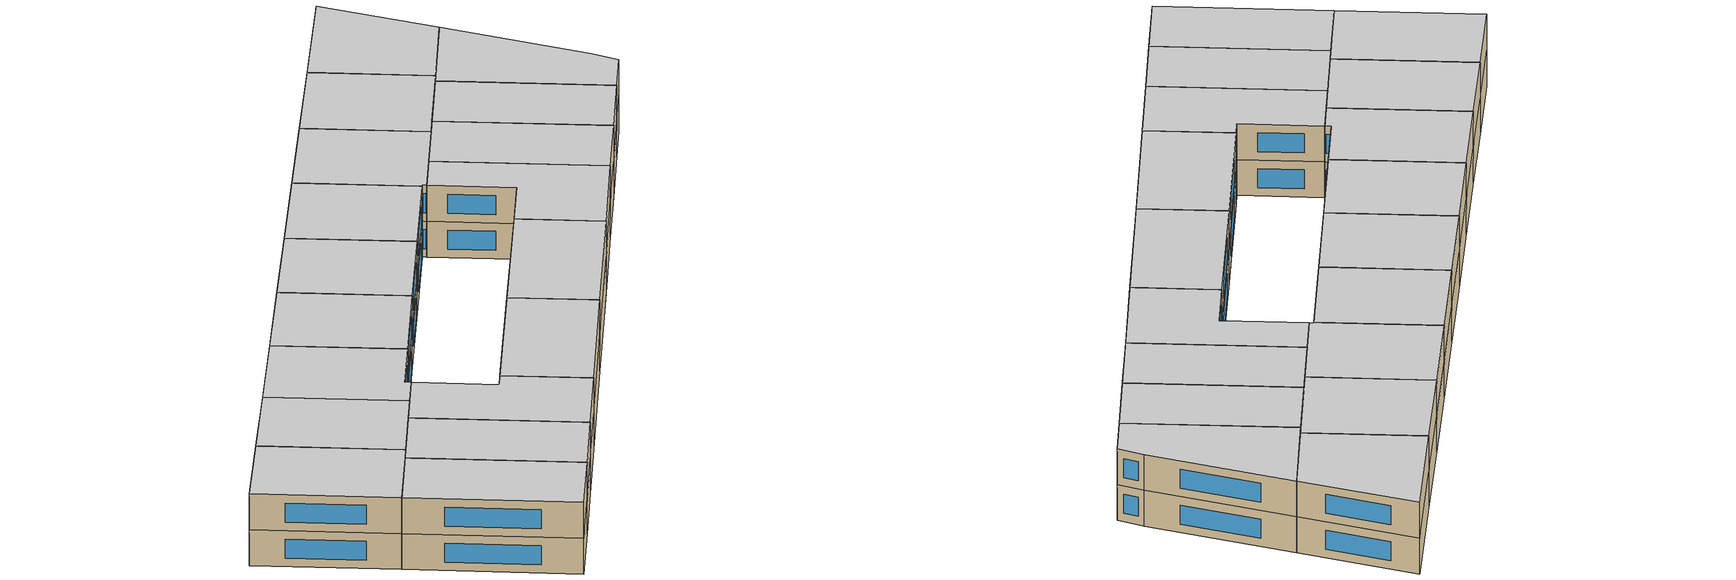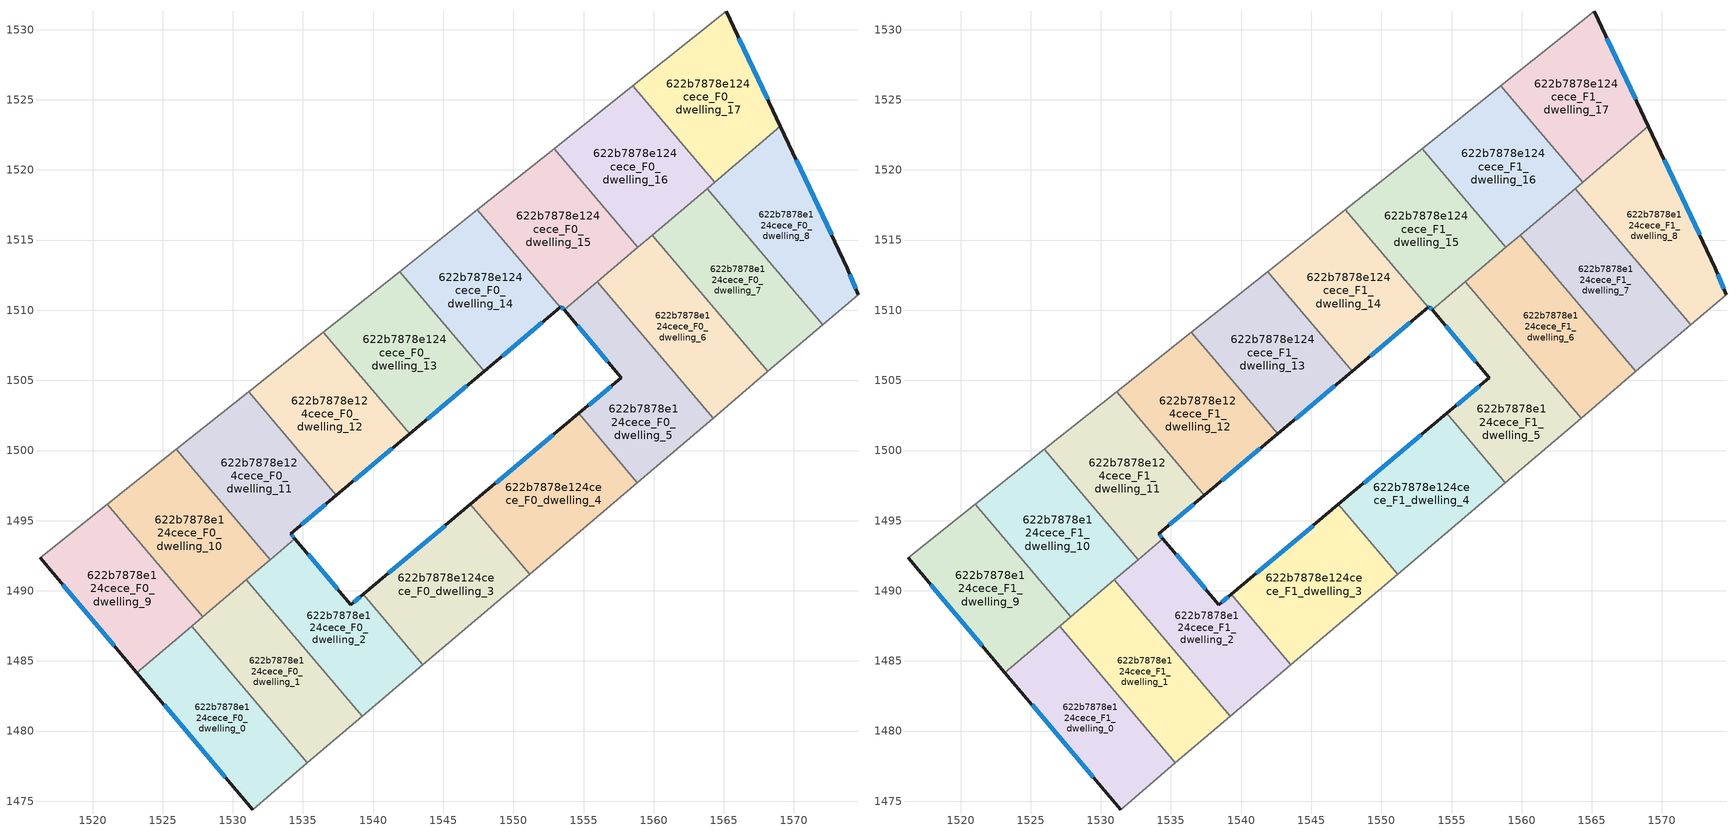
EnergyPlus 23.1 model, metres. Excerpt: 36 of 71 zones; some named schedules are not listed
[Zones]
622b7878e124cece_F0_dwelling_0
 floor ground (EU_floor_Construction): 1527.06,1487.46 1535.32,1477.73 1531.41,1474.41 1523.17,1484.16 z0
 wall outside (EU_wall_Construction): 1523.17,1484.16 1531.41,1474.41 z0:3
 wall to 622b7878e124cece_F0_dwelling_1 (EU_wall_Construction): 1535.32,1477.73 1527.06,1487.46 z0:3
 wall adiabatic (EU_wall_Construction): 1531.41,1474.41 1535.32,1477.73 z0:3
 wall to 622b7878e124cece_F0_dwelling_9 (EU_wall_Construction): 1527.06,1487.46 1523.17,1484.16 z0:3
 window (EU_Window_Construction): 1525.11,1481.87 1529.48,1476.7 z0.7:2.3
622b7878e124cece_F0_dwelling_1
 floor ground (EU_floor_Construction): 1530.97,1490.78 1539.23,1481.05 1535.32,1477.73 1527.06,1487.46 z0
 wall to 622b7878e124cece_F0_dwelling_2 (EU_wall_Construction): 1539.23,1481.05 1530.97,1490.78 z0:3
 wall adiabatic (EU_wall_Construction): 1535.32,1477.73 1539.23,1481.05 z0:3
 wall to 622b7878e124cece_F0_dwelling_10 (EU_wall_Construction): 1530.97,1490.78 1527.87,1488.15 z0:3
 wall to 622b7878e124cece_F0_dwelling_9 (EU_wall_Construction): 1527.87,1488.15 1527.06,1487.46 z0:3
622b7878e124cece_F0_dwelling_10
 floor ground (EU_floor_Construction): 1525.97,1500.08 1532.65,1492.21 1527.87,1488.15 1521.06,1496.17 z0
 wall to 622b7878e124cece_F0_dwelling_11 (EU_wall_Construction): 1532.65,1492.21 1525.97,1500.08 z0:3
 wall to 622b7878e124cece_F0_dwelling_9 (EU_wall_Construction): 1521.06,1496.17 1527.87,1488.15 z0:3
 wall adiabatic (EU_wall_Construction): 1525.97,1500.08 1521.06,1496.17 z0:3
 wall to 622b7878e124cece_F0_dwelling_2 (EU_wall_Construction): 1530.97,1490.78 1532.65,1492.21 z0:3
622b7878e124cece_F0_dwelling_11
 floor ground (EU_floor_Construction): 1531.12,1504.18 1537.39,1496.8 1534.13,1494.06 1534.42,1493.71 1532.65,1492.21 1525.97,1500.08 z0
 wall outside (EU_wall_Construction): 1534.42,1493.71 1534.13,1494.06 1537.39,1496.8 z0:3
 wall adiabatic (EU_wall_Construction): 1531.12,1504.18 1525.97,1500.08 z0:3
 wall to 622b7878e124cece_F0_dwelling_12 (EU_wall_Construction): 1537.39,1496.8 1531.12,1504.18 z0:3
 wall to 622b7878e124cece_F0_dwelling_2 (EU_wall_Construction): 1532.65,1492.21 1534.42,1493.71 z0:3
 window (EU_Window_Construction): 1534.89,1494.71 1536.62,1496.16 / 1534.36,1493.8 1534.2,1493.98 z0.7:2.3
622b7878e124cece_F0_dwelling_12
 floor ground (EU_floor_Construction): 1536.45,1508.43 1542.61,1501.18 1537.39,1496.8 1531.12,1504.18 z0
 wall outside (EU_wall_Construction): 1537.39,1496.8 1542.61,1501.18 z0:3
 wall to 622b7878e124cece_F0_dwelling_13 (EU_wall_Construction): 1542.61,1501.18 1536.45,1508.43 z0:3
 wall adiabatic (EU_wall_Construction): 1536.45,1508.43 1531.12,1504.18 z0:3
 window (EU_Window_Construction): 1538.61,1497.83 1541.38,1500.15 z0.7:2.3
622b7878e124cece_F0_dwelling_13
 floor ground (EU_floor_Construction): 1541.89,1512.76 1547.92,1505.65 1542.61,1501.18 1536.45,1508.43 z0
 wall outside (EU_wall_Construction): 1542.61,1501.18 1547.92,1505.65 z0:3
 wall to 622b7878e124cece_F0_dwelling_14 (EU_wall_Construction): 1547.92,1505.65 1541.89,1512.76 z0:3
 wall adiabatic (EU_wall_Construction): 1541.89,1512.76 1536.45,1508.43 z0:3
 window (EU_Window_Construction): 1543.85,1502.23 1546.67,1504.6 z0.7:2.3
622b7878e124cece_F0_dwelling_14
 floor ground (EU_floor_Construction): 1547.43,1517.17 1553.34,1510.2 1547.92,1505.65 1541.89,1512.76 z0
 wall outside (EU_wall_Construction): 1547.92,1505.65 1553.34,1510.2 z0:3
 wall to 622b7878e124cece_F0_dwelling_15 (EU_wall_Construction): 1553.34,1510.2 1547.43,1517.17 z0:3
 wall adiabatic (EU_wall_Construction): 1547.43,1517.17 1541.89,1512.76 z0:3
 window (EU_Window_Construction): 1549.2,1506.72 1552.07,1509.13 z0.7:2.3
622b7878e124cece_F0_dwelling_15
 floor ground (EU_floor_Construction): 1552.9,1521.53 1558.88,1514.48 1553.62,1510.02 1553.42,1510.26 1553.34,1510.2 1547.43,1517.17 z0
 wall outside (EU_wall_Construction): 1553.34,1510.2 1553.42,1510.26 1553.62,1510.02 z0:3
 wall adiabatic (EU_wall_Construction): 1552.9,1521.53 1547.43,1517.17 z0:3
 wall to 622b7878e124cece_F0_dwelling_16 (EU_wall_Construction): 1558.88,1514.48 1552.9,1521.53 z0:3
 wall to 622b7878e124cece_F0_dwelling_6 (EU_wall_Construction): 1555.99,1512.03 1558.88,1514.48 z0:3
 wall to 622b7878e124cece_F0_dwelling_5 (EU_wall_Construction): 1553.62,1510.02 1555.99,1512.03 z0:3
 window (EU_Window_Construction): 1553.46,1510.21 1553.58,1510.08 / 1553.36,1510.22 1553.4,1510.25 z0.7:2.3
622b7878e124cece_F0_dwelling_16
 floor ground (EU_floor_Construction): 1558.5,1525.99 1564.34,1519.12 1558.88,1514.48 1552.9,1521.53 z0
 wall to 622b7878e124cece_F0_dwelling_17 (EU_wall_Construction): 1564.34,1519.12 1558.5,1525.99 z0:3
 wall adiabatic (EU_wall_Construction): 1558.5,1525.99 1552.9,1521.53 z0:3
 wall to 622b7878e124cece_F0_dwelling_7 (EU_wall_Construction): 1559.9,1515.35 1563.81,1518.67 z0:3
 wall to 622b7878e124cece_F0_dwelling_6 (EU_wall_Construction): 1558.88,1514.48 1559.9,1515.35 z0:3
 wall to 622b7878e124cece_F0_dwelling_8 (EU_wall_Construction): 1563.81,1518.67 1564.34,1519.12 z0:3
622b7878e124cece_F0_dwelling_17
 floor ground (EU_floor_Construction): 1565.17,1531.3 1569.04,1523.11 1564.34,1519.12 1558.5,1525.99 z0
 wall outside (EU_wall_Construction): 1569.04,1523.11 1565.17,1531.3 z0:3
 wall adiabatic (EU_wall_Construction): 1565.17,1531.3 1558.5,1525.99 z0:3
 wall to 622b7878e124cece_F0_dwelling_8 (EU_wall_Construction): 1564.34,1519.12 1569.04,1523.11 z0:3
 window (EU_Window_Construction): 1568.13,1525.03 1566.08,1529.38 z0.7:2.3
622b7878e124cece_F0_dwelling_2
 floor ground (EU_floor_Construction): 1539.29,1489.74 1543.55,1484.73 1539.23,1481.05 1530.97,1490.78 1534.42,1493.71 1538.41,1489 z0
 wall outside (EU_wall_Construction): 1539.29,1489.74 1538.41,1489 1534.42,1493.71 z0:3
 wall to 622b7878e124cece_F0_dwelling_3 (EU_wall_Construction): 1543.55,1484.73 1539.29,1489.74 z0:3
 wall adiabatic (EU_wall_Construction): 1539.23,1481.05 1543.55,1484.73 z0:3
 window (EU_Window_Construction): 1537.47,1490.11 1535.36,1492.61 / 1539.09,1489.56 1538.62,1489.17 z0.7:2.3
622b7878e124cece_F0_dwelling_3
 floor ground (EU_floor_Construction): 1546.94,1496.16 1551.16,1491.19 1543.55,1484.73 1539.29,1489.74 z0
 wall outside (EU_wall_Construction): 1546.94,1496.16 1539.29,1489.74 z0:3
 wall to 622b7878e124cece_F0_dwelling_4 (EU_wall_Construction): 1551.16,1491.19 1546.94,1496.16 z0:3
 wall adiabatic (EU_wall_Construction): 1543.55,1484.73 1551.16,1491.19 z0:3
 window (EU_Window_Construction): 1545.14,1494.65 1541.09,1491.25 z0.7:2.3
622b7878e124cece_F0_dwelling_4
 floor ground (EU_floor_Construction): 1554.65,1502.64 1558.83,1497.72 1551.16,1491.19 1546.94,1496.16 z0
 wall outside (EU_wall_Construction): 1554.65,1502.64 1546.94,1496.16 z0:3
 wall to 622b7878e124cece_F0_dwelling_5 (EU_wall_Construction): 1558.83,1497.72 1554.65,1502.64 z0:3
 wall adiabatic (EU_wall_Construction): 1551.16,1491.19 1558.83,1497.72 z0:3
 window (EU_Window_Construction): 1552.84,1501.12 1548.75,1497.68 z0.7:2.3
622b7878e124cece_F0_dwelling_5
 floor ground (EU_floor_Construction): 1555.99,1512.03 1564.24,1502.32 1558.83,1497.72 1554.65,1502.64 1557.7,1505.2 1553.62,1510.02 z0
 wall outside (EU_wall_Construction): 1553.62,1510.02 1557.7,1505.2 1554.65,1502.64 z0:3
 wall to 622b7878e124cece_F0_dwelling_6 (EU_wall_Construction): 1564.24,1502.32 1555.99,1512.03 z0:3
 wall adiabatic (EU_wall_Construction): 1558.83,1497.72 1564.24,1502.32 z0:3
 window (EU_Window_Construction): 1554.58,1508.89 1556.74,1506.33 / 1556.98,1504.6 1555.37,1503.24 z0.7:2.3
622b7878e124cece_F0_dwelling_6
 floor ground (EU_floor_Construction): 1559.9,1515.35 1568.15,1505.64 1564.24,1502.32 1555.99,1512.03 z0
 wall to 622b7878e124cece_F0_dwelling_7 (EU_wall_Construction): 1568.15,1505.64 1559.9,1515.35 z0:3
 wall adiabatic (EU_wall_Construction): 1564.24,1502.32 1568.15,1505.64 z0:3
622b7878e124cece_F0_dwelling_7
 floor ground (EU_floor_Construction): 1563.81,1518.67 1572.06,1508.96 1568.15,1505.64 1559.9,1515.35 z0
 wall to 622b7878e124cece_F0_dwelling_8 (EU_wall_Construction): 1572.06,1508.96 1563.81,1518.67 z0:3
 wall adiabatic (EU_wall_Construction): 1568.15,1505.64 1572.06,1508.96 z0:3
622b7878e124cece_F0_dwelling_8
 floor ground (EU_floor_Construction): 1569.04,1523.11 1573.82,1512.99 1574.57,1511.09 1572.06,1508.96 1563.81,1518.67 z0
 wall outside (EU_wall_Construction): 1574.57,1511.09 1573.82,1512.99 1569.04,1523.11 z0:3
 wall adiabatic (EU_wall_Construction): 1572.06,1508.96 1574.57,1511.09 z0:3
 window (EU_Window_Construction): 1572.69,1515.37 1570.16,1520.73 / 1574.39,1511.54 1573.99,1512.55 z0.7:2.3
622b7878e124cece_F0_dwelling_9
 floor ground (EU_floor_Construction): 1521.06,1496.17 1527.87,1488.15 1523.17,1484.16 1516.26,1492.34 z0
 wall outside (EU_wall_Construction): 1516.26,1492.34 1523.17,1484.16 z0:3
 wall adiabatic (EU_wall_Construction): 1521.06,1496.17 1516.26,1492.34 z0:3
 window (EU_Window_Construction): 1517.88,1490.42 1521.55,1486.08 z0.7:2.3
622b7878e124cece_F1_dwelling_0
 floor to 622b7878e124cece_F0_dwelling_0 (EU_floor_Construction): 1527.06,1487.46 1535.32,1477.73 1531.41,1474.41 1523.17,1484.16 z3
 wall outside (EU_wall_Construction): 1523.17,1484.16 1531.41,1474.41 z3:6
 wall to 622b7878e124cece_F1_dwelling_1 (EU_wall_Construction): 1535.32,1477.73 1527.06,1487.46 z3:6
 wall adiabatic (EU_wall_Construction): 1531.41,1474.41 1535.32,1477.73 z3:6
 wall to 622b7878e124cece_F1_dwelling_9 (EU_wall_Construction): 1527.06,1487.46 1523.17,1484.16 z3:6
 window (EU_Window_Construction): 1525.11,1481.87 1529.48,1476.7 z3.7:5.3
 ceiling to 622b7878e124cece_F2_dwelling_0 (EU_floor_Construction): 1535.32,1477.73 1527.06,1487.46 1523.17,1484.16 1531.41,1474.41 z6
622b7878e124cece_F1_dwelling_1
 floor to 622b7878e124cece_F0_dwelling_1 (EU_floor_Construction): 1530.97,1490.78 1539.23,1481.05 1535.32,1477.73 1527.06,1487.46 z3
 wall to 622b7878e124cece_F1_dwelling_2 (EU_wall_Construction): 1539.23,1481.05 1530.97,1490.78 z3:6
 wall adiabatic (EU_wall_Construction): 1535.32,1477.73 1539.23,1481.05 z3:6
 wall to 622b7878e124cece_F1_dwelling_10 (EU_wall_Construction): 1530.97,1490.78 1527.87,1488.15 z3:6
 wall to 622b7878e124cece_F1_dwelling_9 (EU_wall_Construction): 1527.87,1488.15 1527.06,1487.46 z3:6
 ceiling to 622b7878e124cece_F2_dwelling_1 (EU_floor_Construction): 1539.23,1481.05 1530.97,1490.78 1527.06,1487.46 1535.32,1477.73 z6
622b7878e124cece_F1_dwelling_10
 floor to 622b7878e124cece_F0_dwelling_10 (EU_floor_Construction): 1525.97,1500.08 1532.65,1492.21 1527.87,1488.15 1521.06,1496.17 z3
 wall to 622b7878e124cece_F1_dwelling_11 (EU_wall_Construction): 1532.65,1492.21 1525.97,1500.08 z3:6
 wall to 622b7878e124cece_F1_dwelling_9 (EU_wall_Construction): 1521.06,1496.17 1527.87,1488.15 z3:6
 wall adiabatic (EU_wall_Construction): 1525.97,1500.08 1521.06,1496.17 z3:6
 wall to 622b7878e124cece_F1_dwelling_2 (EU_wall_Construction): 1530.97,1490.78 1532.65,1492.21 z3:6
 ceiling to 622b7878e124cece_F2_dwelling_10 (EU_floor_Construction): 1532.65,1492.21 1525.97,1500.08 1521.06,1496.17 1527.87,1488.15 z6
622b7878e124cece_F1_dwelling_11
 floor to 622b7878e124cece_F0_dwelling_11 (EU_floor_Construction): 1531.12,1504.18 1537.39,1496.8 1534.13,1494.06 1534.42,1493.71 1532.65,1492.21 1525.97,1500.08 z3
 wall outside (EU_wall_Construction): 1534.42,1493.71 1534.13,1494.06 1537.39,1496.8 z3:6
 wall adiabatic (EU_wall_Construction): 1531.12,1504.18 1525.97,1500.08 z3:6
 wall to 622b7878e124cece_F1_dwelling_12 (EU_wall_Construction): 1537.39,1496.8 1531.12,1504.18 z3:6
 wall to 622b7878e124cece_F1_dwelling_2 (EU_wall_Construction): 1532.65,1492.21 1534.42,1493.71 z3:6
 window (EU_Window_Construction): 1534.89,1494.71 1536.62,1496.16 / 1534.36,1493.8 1534.2,1493.98 z3.7:5.3
 ceiling to 622b7878e124cece_F2_dwelling_11 (EU_floor_Construction): 1534.42,1493.71 1534.13,1494.06 1537.39,1496.8 1531.12,1504.18 1525.97,1500.08 1532.65,1492.21 z6
622b7878e124cece_F1_dwelling_12
 floor to 622b7878e124cece_F0_dwelling_12 (EU_floor_Construction): 1536.45,1508.43 1542.61,1501.18 1537.39,1496.8 1531.12,1504.18 z3
 wall outside (EU_wall_Construction): 1537.39,1496.8 1542.61,1501.18 z3:6
 wall to 622b7878e124cece_F1_dwelling_13 (EU_wall_Construction): 1542.61,1501.18 1536.45,1508.43 z3:6
 wall adiabatic (EU_wall_Construction): 1536.45,1508.43 1531.12,1504.18 z3:6
 window (EU_Window_Construction): 1538.61,1497.83 1541.38,1500.15 z3.7:5.3
 ceiling to 622b7878e124cece_F2_dwelling_12 (EU_floor_Construction): 1542.61,1501.18 1536.45,1508.43 1531.12,1504.18 1537.39,1496.8 z6
622b7878e124cece_F1_dwelling_13
 floor to 622b7878e124cece_F0_dwelling_13 (EU_floor_Construction): 1541.89,1512.76 1547.92,1505.65 1542.61,1501.18 1536.45,1508.43 z3
 wall outside (EU_wall_Construction): 1542.61,1501.18 1547.92,1505.65 z3:6
 wall to 622b7878e124cece_F1_dwelling_14 (EU_wall_Construction): 1547.92,1505.65 1541.89,1512.76 z3:6
 wall adiabatic (EU_wall_Construction): 1541.89,1512.76 1536.45,1508.43 z3:6
 window (EU_Window_Construction): 1543.85,1502.23 1546.67,1504.6 z3.7:5.3
 ceiling to 622b7878e124cece_F2_dwelling_13 (EU_floor_Construction): 1547.92,1505.65 1541.89,1512.76 1536.45,1508.43 1542.61,1501.18 z6
622b7878e124cece_F1_dwelling_14
 floor to 622b7878e124cece_F0_dwelling_14 (EU_floor_Construction): 1547.43,1517.17 1553.34,1510.2 1547.92,1505.65 1541.89,1512.76 z3
 wall outside (EU_wall_Construction): 1547.92,1505.65 1553.34,1510.2 z3:6
 wall to 622b7878e124cece_F1_dwelling_15 (EU_wall_Construction): 1553.34,1510.2 1547.43,1517.17 z3:6
 wall adiabatic (EU_wall_Construction): 1547.43,1517.17 1541.89,1512.76 z3:6
 window (EU_Window_Construction): 1549.2,1506.72 1552.07,1509.13 z3.7:5.3
 ceiling to 622b7878e124cece_F2_dwelling_14 (EU_floor_Construction): 1553.34,1510.2 1547.43,1517.17 1541.89,1512.76 1547.92,1505.65 z6
622b7878e124cece_F1_dwelling_15
 floor to 622b7878e124cece_F0_dwelling_15 (EU_floor_Construction): 1552.9,1521.53 1558.88,1514.48 1553.62,1510.02 1553.42,1510.26 1553.34,1510.2 1547.43,1517.17 z3
 wall outside (EU_wall_Construction): 1553.34,1510.2 1553.42,1510.26 1553.62,1510.02 z3:6
 wall adiabatic (EU_wall_Construction): 1552.9,1521.53 1547.43,1517.17 z3:6
 wall to 622b7878e124cece_F1_dwelling_16 (EU_wall_Construction): 1558.88,1514.48 1552.9,1521.53 z3:6
 wall to 622b7878e124cece_F1_dwelling_6 (EU_wall_Construction): 1555.99,1512.03 1558.88,1514.48 z3:6
 wall to 622b7878e124cece_F1_dwelling_5 (EU_wall_Construction): 1553.62,1510.02 1555.99,1512.03 z3:6
 window (EU_Window_Construction): 1553.46,1510.21 1553.58,1510.08 / 1553.36,1510.22 1553.4,1510.25 z3.7:5.3
 ceiling to 622b7878e124cece_F2_dwelling_15 (EU_floor_Construction): 1558.88,1514.48 1552.9,1521.53 1547.43,1517.17 1553.34,1510.2 1553.42,1510.26 1553.62,1510.02 z6
622b7878e124cece_F1_dwelling_16
 floor to 622b7878e124cece_F0_dwelling_16 (EU_floor_Construction): 1558.5,1525.99 1564.34,1519.12 1558.88,1514.48 1552.9,1521.53 z3
 wall to 622b7878e124cece_F1_dwelling_17 (EU_wall_Construction): 1564.34,1519.12 1558.5,1525.99 z3:6
 wall adiabatic (EU_wall_Construction): 1558.5,1525.99 1552.9,1521.53 z3:6
 wall to 622b7878e124cece_F1_dwelling_7 (EU_wall_Construction): 1559.9,1515.35 1563.81,1518.67 z3:6
 wall to 622b7878e124cece_F1_dwelling_6 (EU_wall_Construction): 1558.88,1514.48 1559.9,1515.35 z3:6
 wall to 622b7878e124cece_F1_dwelling_8 (EU_wall_Construction): 1563.81,1518.67 1564.34,1519.12 z3:6
 ceiling to 622b7878e124cece_F2_dwelling_16 (EU_floor_Construction): 1564.34,1519.12 1558.5,1525.99 1552.9,1521.53 1558.88,1514.48 z6
622b7878e124cece_F1_dwelling_17
 floor to 622b7878e124cece_F0_dwelling_17 (EU_floor_Construction): 1565.17,1531.3 1569.04,1523.11 1564.34,1519.12 1558.5,1525.99 z3
 wall outside (EU_wall_Construction): 1569.04,1523.11 1565.17,1531.3 z3:6
 wall adiabatic (EU_wall_Construction): 1565.17,1531.3 1558.5,1525.99 z3:6
 wall to 622b7878e124cece_F1_dwelling_8 (EU_wall_Construction): 1564.34,1519.12 1569.04,1523.11 z3:6
 window (EU_Window_Construction): 1568.13,1525.03 1566.08,1529.38 z3.7:5.3
 ceiling to 622b7878e124cece_F2_dwelling_17 (EU_floor_Construction): 1569.04,1523.11 1565.17,1531.3 1558.5,1525.99 1564.34,1519.12 z6
622b7878e124cece_F1_dwelling_2
 floor to 622b7878e124cece_F0_dwelling_2 (EU_floor_Construction): 1539.29,1489.74 1543.55,1484.73 1539.23,1481.05 1530.97,1490.78 1534.42,1493.71 1538.41,1489 z3
 wall outside (EU_wall_Construction): 1539.29,1489.74 1538.41,1489 1534.42,1493.71 z3:6
 wall to 622b7878e124cece_F1_dwelling_3 (EU_wall_Construction): 1543.55,1484.73 1539.29,1489.74 z3:6
 wall adiabatic (EU_wall_Construction): 1539.23,1481.05 1543.55,1484.73 z3:6
 window (EU_Window_Construction): 1537.47,1490.11 1535.36,1492.61 / 1539.09,1489.56 1538.62,1489.17 z3.7:5.3
 ceiling to 622b7878e124cece_F2_dwelling_2 (EU_floor_Construction): 1543.55,1484.73 1539.29,1489.74 1538.41,1489 1534.42,1493.71 1530.97,1490.78 1539.23,1481.05 z6
622b7878e124cece_F1_dwelling_3
 floor to 622b7878e124cece_F0_dwelling_3 (EU_floor_Construction): 1546.94,1496.16 1551.16,1491.19 1543.55,1484.73 1539.29,1489.74 z3
 wall outside (EU_wall_Construction): 1546.94,1496.16 1539.29,1489.74 z3:6
 wall to 622b7878e124cece_F1_dwelling_4 (EU_wall_Construction): 1551.16,1491.19 1546.94,1496.16 z3:6
 wall adiabatic (EU_wall_Construction): 1543.55,1484.73 1551.16,1491.19 z3:6
 window (EU_Window_Construction): 1545.14,1494.65 1541.09,1491.25 z3.7:5.3
 ceiling to 622b7878e124cece_F2_dwelling_3 (EU_floor_Construction): 1551.16,1491.19 1546.94,1496.16 1539.29,1489.74 1543.55,1484.73 z6
622b7878e124cece_F1_dwelling_4
 floor to 622b7878e124cece_F0_dwelling_4 (EU_floor_Construction): 1554.65,1502.64 1558.83,1497.72 1551.16,1491.19 1546.94,1496.16 z3
 wall outside (EU_wall_Construction): 1554.65,1502.64 1546.94,1496.16 z3:6
 wall to 622b7878e124cece_F1_dwelling_5 (EU_wall_Construction): 1558.83,1497.72 1554.65,1502.64 z3:6
 wall adiabatic (EU_wall_Construction): 1551.16,1491.19 1558.83,1497.72 z3:6
 window (EU_Window_Construction): 1552.84,1501.12 1548.75,1497.68 z3.7:5.3
 ceiling to 622b7878e124cece_F2_dwelling_4 (EU_floor_Construction): 1558.83,1497.72 1554.65,1502.64 1546.94,1496.16 1551.16,1491.19 z6
622b7878e124cece_F1_dwelling_5
 floor to 622b7878e124cece_F0_dwelling_5 (EU_floor_Construction): 1555.99,1512.03 1564.24,1502.32 1558.83,1497.72 1554.65,1502.64 1557.7,1505.2 1553.62,1510.02 z3
 wall outside (EU_wall_Construction): 1553.62,1510.02 1557.7,1505.2 1554.65,1502.64 z3:6
 wall to 622b7878e124cece_F1_dwelling_6 (EU_wall_Construction): 1564.24,1502.32 1555.99,1512.03 z3:6
 wall adiabatic (EU_wall_Construction): 1558.83,1497.72 1564.24,1502.32 z3:6
 window (EU_Window_Construction): 1554.58,1508.89 1556.74,1506.33 / 1556.98,1504.6 1555.37,1503.24 z3.7:5.3
 ceiling to 622b7878e124cece_F2_dwelling_5 (EU_floor_Construction): 1564.24,1502.32 1555.99,1512.03 1553.62,1510.02 1557.7,1505.2 1554.65,1502.64 1558.83,1497.72 z6
622b7878e124cece_F1_dwelling_6
 floor to 622b7878e124cece_F0_dwelling_6 (EU_floor_Construction): 1559.9,1515.35 1568.15,1505.64 1564.24,1502.32 1555.99,1512.03 z3
 wall to 622b7878e124cece_F1_dwelling_7 (EU_wall_Construction): 1568.15,1505.64 1559.9,1515.35 z3:6
 wall adiabatic (EU_wall_Construction): 1564.24,1502.32 1568.15,1505.64 z3:6
 ceiling to 622b7878e124cece_F2_dwelling_6 (EU_floor_Construction): 1568.15,1505.64 1559.9,1515.35 1555.99,1512.03 1564.24,1502.32 z6
622b7878e124cece_F1_dwelling_7
 floor to 622b7878e124cece_F0_dwelling_7 (EU_floor_Construction): 1563.81,1518.67 1572.06,1508.96 1568.15,1505.64 1559.9,1515.35 z3
 wall to 622b7878e124cece_F1_dwelling_8 (EU_wall_Construction): 1572.06,1508.96 1563.81,1518.67 z3:6
 wall adiabatic (EU_wall_Construction): 1568.15,1505.64 1572.06,1508.96 z3:6
 ceiling to 622b7878e124cece_F2_dwelling_7 (EU_floor_Construction): 1572.06,1508.96 1563.81,1518.67 1559.9,1515.35 1568.15,1505.64 z6
622b7878e124cece_F1_dwelling_8
 floor to 622b7878e124cece_F0_dwelling_8 (EU_floor_Construction): 1569.04,1523.11 1573.82,1512.99 1574.57,1511.09 1572.06,1508.96 1563.81,1518.67 z3
 wall outside (EU_wall_Construction): 1574.57,1511.09 1573.82,1512.99 1569.04,1523.11 z3:6
 wall adiabatic (EU_wall_Construction): 1572.06,1508.96 1574.57,1511.09 z3:6
 window (EU_Window_Construction): 1572.69,1515.37 1570.16,1520.73 / 1574.39,1511.54 1573.99,1512.55 z3.7:5.3
 ceiling to 622b7878e124cece_F2_dwelling_8 (EU_floor_Construction): 1574.57,1511.09 1573.82,1512.99 1569.04,1523.11 1563.81,1518.67 1572.06,1508.96 z6
622b7878e124cece_F1_dwelling_9
 floor to 622b7878e124cece_F0_dwelling_9 (EU_floor_Construction): 1521.06,1496.17 1527.87,1488.15 1523.17,1484.16 1516.26,1492.34 z3
 wall outside (EU_wall_Construction): 1516.26,1492.34 1523.17,1484.16 z3:6
 wall adiabatic (EU_wall_Construction): 1521.06,1496.17 1516.26,1492.34 z3:6
 window (EU_Window_Construction): 1517.88,1490.42 1521.55,1486.08 z3.7:5.3
 ceiling to 622b7878e124cece_F2_dwelling_9 (EU_floor_Construction): 1527.87,1488.15 1521.06,1496.17 1516.26,1492.34 1523.17,1484.16 z6
[Building]
EU S2 Campaign: North Axis=0; Terrain=City; Solar Distribution=FullExterior
[Site:Location]
Budapest.Ferenc.Liszt.Intl.AP: Latitude=47.437; Longitude=19.256; Time Zone=1; Elevation=185
[SizingPeriod:WeatherFileDays]
AnnualSizingPeriod: Begin Month=1; Begin Day of Month=1; End Month=12; End Day of Month=31; Day of Week for Start Day=Monday; Use Weather File Daylight Saving Period=No; Use Weather File Rain and Snow Indicators=No
[MATERIAL]
EU_InternalMass_Material: Roughness=MediumRough; Thickness=0.1; Conductivity=1; Density=1800; Specific Heat=900; Thermal Absorptance=0.9; Solar Absorptance=0.7; Visible Absorptance=0.7
[MATERIAL:NOMASS] Roughness=MediumRough; Thermal Absorptance=0.9; Solar Absorptance=0.7; Visible Absorptance=0.7
Name | Thermal Resistance
EU_wall_NoMass | 0.832559
EU_floor_NoMass | 0.872794
[WINDOWMATERIAL:SIMPLEGLAZINGSYSTEM]
EU_Window_SimpleGlazing: UFactor=2.79869; Solar Heat Gain Coefficient=0.75; Visible Transmittance=0.75
[CONSTRUCTION]
EU_wall_Construction: EU_wall_NoMass
EU_floor_Construction: EU_floor_NoMass
EU_Window_Construction: EU_Window_SimpleGlazing
EU_InternalMass_Construction: EU_InternalMass_Material
[ZONE] Type=1; Multiplier=1; Ceiling Height=autocalculate; Floor Area=autocalculate; Part of Total Floor Area=Yes
Name | Volume
622b7878e124cece_F0_dwelling_0; 622b7878e124cece_F1_dwelling_0 | 196.101
622b7878e124cece_F0_dwelling_1; 622b7878e124cece_F1_dwelling_1; 622b7878e124cece_F0_dwelling_13; 622b7878e124cece_F1_dwelling_13; 622b7878e124cece_F0_dwelling_5; 622b7878e124cece_F1_dwelling_5 | 196.083
622b7878e124cece_F0_dwelling_10; 622b7878e124cece_F1_dwelling_10 | 196.068
622b7878e124cece_F0_dwelling_11; 622b7878e124cece_F1_dwelling_11 | 196.074
622b7878e124cece_F0_dwelling_12; 622b7878e124cece_F1_dwelling_12 | 196.071
622b7878e124cece_F0_dwelling_14; 622b7878e124cece_F1_dwelling_14 | 196.082
622b7878e124cece_F0_dwelling_15; 622b7878e124cece_F1_dwelling_15 | 196.062
622b7878e124cece_F0_dwelling_16; 622b7878e124cece_F1_dwelling_16 | 196.086
622b7878e124cece_F0_dwelling_17; 622b7878e124cece_F1_dwelling_17 | 196.087
622b7878e124cece_F0_dwelling_2; 622b7878e124cece_F1_dwelling_2 | 196.048
622b7878e124cece_F0_dwelling_3; 622b7878e124cece_F1_dwelling_3 | 196.09
622b7878e124cece_F0_dwelling_4; 622b7878e124cece_F1_dwelling_4 | 196.066
622b7878e124cece_F0_dwelling_6; 622b7878e124cece_F1_dwelling_6 | 196.085
622b7878e124cece_F0_dwelling_7; 622b7878e124cece_F1_dwelling_7 | 196.069
622b7878e124cece_F0_dwelling_8; 622b7878e124cece_F1_dwelling_8 | 196.073
622b7878e124cece_F0_dwelling_9; 622b7878e124cece_F1_dwelling_9 | 196.072
[INTERNALMASS] Construction=EU_InternalMass_Construction
Name | Zone or ZoneList | Surface Area
622b7878e124cece_F0_dwelling_0_EU_InternalMass | 622b7878e124cece_F0_dwelling_0 | 65.3668
622b7878e124cece_F0_dwelling_1_EU_InternalMass | 622b7878e124cece_F0_dwelling_1 | 65.3608
622b7878e124cece_F0_dwelling_2_EU_InternalMass | 622b7878e124cece_F0_dwelling_2 | 65.3495
622b7878e124cece_F0_dwelling_3_EU_InternalMass | 622b7878e124cece_F0_dwelling_3 | 65.3634
622b7878e124cece_F0_dwelling_4_EU_InternalMass | 622b7878e124cece_F0_dwelling_4 | 65.3551
622b7878e124cece_F0_dwelling_5_EU_InternalMass | 622b7878e124cece_F0_dwelling_5 | 65.3609
622b7878e124cece_F0_dwelling_6_EU_InternalMass | 622b7878e124cece_F0_dwelling_6 | 65.3619
622b7878e124cece_F0_dwelling_7_EU_InternalMass | 622b7878e124cece_F0_dwelling_7 | 65.3561
622b7878e124cece_F0_dwelling_8_EU_InternalMass | 622b7878e124cece_F0_dwelling_8 | 65.3576
622b7878e124cece_F0_dwelling_9_EU_InternalMass | 622b7878e124cece_F0_dwelling_9 | 65.3575
622b7878e124cece_F0_dwelling_10_EU_InternalMass | 622b7878e124cece_F0_dwelling_10 | 65.3558
622b7878e124cece_F0_dwelling_11_EU_InternalMass | 622b7878e124cece_F0_dwelling_11 | 65.3577
622b7878e124cece_F0_dwelling_12_EU_InternalMass | 622b7878e124cece_F0_dwelling_12 | 65.3569
622b7878e124cece_F0_dwelling_13_EU_InternalMass | 622b7878e124cece_F0_dwelling_13 | 65.3609
622b7878e124cece_F0_dwelling_14_EU_InternalMass | 622b7878e124cece_F0_dwelling_14 | 65.3607
622b7878e124cece_F0_dwelling_15_EU_InternalMass | 622b7878e124cece_F0_dwelling_15 | 65.3541
622b7878e124cece_F0_dwelling_16_EU_InternalMass | 622b7878e124cece_F0_dwelling_16 | 65.3621
622b7878e124cece_F0_dwelling_17_EU_InternalMass | 622b7878e124cece_F0_dwelling_17 | 65.3622
622b7878e124cece_F1_dwelling_0_EU_InternalMass | 622b7878e124cece_F1_dwelling_0 | 65.3668
622b7878e124cece_F1_dwelling_1_EU_InternalMass | 622b7878e124cece_F1_dwelling_1 | 65.3608
622b7878e124cece_F1_dwelling_2_EU_InternalMass | 622b7878e124cece_F1_dwelling_2 | 65.3495
622b7878e124cece_F1_dwelling_3_EU_InternalMass | 622b7878e124cece_F1_dwelling_3 | 65.3634
622b7878e124cece_F1_dwelling_4_EU_InternalMass | 622b7878e124cece_F1_dwelling_4 | 65.3551
622b7878e124cece_F1_dwelling_5_EU_InternalMass | 622b7878e124cece_F1_dwelling_5 | 65.3609
622b7878e124cece_F1_dwelling_6_EU_InternalMass | 622b7878e124cece_F1_dwelling_6 | 65.3619
622b7878e124cece_F1_dwelling_7_EU_InternalMass | 622b7878e124cece_F1_dwelling_7 | 65.3561
622b7878e124cece_F1_dwelling_8_EU_InternalMass | 622b7878e124cece_F1_dwelling_8 | 65.3576
622b7878e124cece_F1_dwelling_9_EU_InternalMass | 622b7878e124cece_F1_dwelling_9 | 65.3575
622b7878e124cece_F1_dwelling_10_EU_InternalMass | 622b7878e124cece_F1_dwelling_10 | 65.3558
622b7878e124cece_F1_dwelling_11_EU_InternalMass | 622b7878e124cece_F1_dwelling_11 | 65.3577
622b7878e124cece_F1_dwelling_12_EU_InternalMass | 622b7878e124cece_F1_dwelling_12 | 65.3569
622b7878e124cece_F1_dwelling_13_EU_InternalMass | 622b7878e124cece_F1_dwelling_13 | 65.3609
622b7878e124cece_F1_dwelling_14_EU_InternalMass | 622b7878e124cece_F1_dwelling_14 | 65.3607
622b7878e124cece_F1_dwelling_15_EU_InternalMass | 622b7878e124cece_F1_dwelling_15 | 65.3541
622b7878e124cece_F1_dwelling_16_EU_InternalMass | 622b7878e124cece_F1_dwelling_16 | 65.3621
622b7878e124cece_F1_dwelling_17_EU_InternalMass | 622b7878e124cece_F1_dwelling_17 | 65.3622
[OTHEREQUIPMENT] Fuel Type=Electricity; Design Level Calculation Method=Watts/Area; Power per Zone Floor Area=1; Fraction Latent=0; Fraction Radiant=0; Fraction Lost=0; Carbon Dioxide Generation Rate=0; EndUse Subcategory=EU_Step8_InternalGains
Name | Zone or ZoneList or Space or SpaceList | Schedule
EU_Step8_InternalGain_622b7878e124cece_F0_dwelling_0_f000 | 622b7878e124cece_F0_dwelling_0 | EU_Step8_GainSchedule_622b7878e124cece_F0_dwelling_0_f000
EU_Step8_InternalGain_622b7878e124cece_F0_dwelling_1_f000 | 622b7878e124cece_F0_dwelling_1 | EU_Step8_GainSchedule_622b7878e124cece_F0_dwelling_1_f000
EU_Step8_InternalGain_622b7878e124cece_F0_dwelling_2_f000 | 622b7878e124cece_F0_dwelling_2 | EU_Step8_GainSchedule_622b7878e124cece_F0_dwelling_2_f000
EU_Step8_InternalGain_622b7878e124cece_F0_dwelling_3_f000 | 622b7878e124cece_F0_dwelling_3 | EU_Step8_GainSchedule_622b7878e124cece_F0_dwelling_3_f000
EU_Step8_InternalGain_622b7878e124cece_F0_dwelling_4_f000 | 622b7878e124cece_F0_dwelling_4 | EU_Step8_GainSchedule_622b7878e124cece_F0_dwelling_4_f000
EU_Step8_InternalGain_622b7878e124cece_F0_dwelling_5_f000 | 622b7878e124cece_F0_dwelling_5 | EU_Step8_GainSchedule_622b7878e124cece_F0_dwelling_5_f000
EU_Step8_InternalGain_622b7878e124cece_F0_dwelling_6_f000 | 622b7878e124cece_F0_dwelling_6 | EU_Step8_GainSchedule_622b7878e124cece_F0_dwelling_6_f000
EU_Step8_InternalGain_622b7878e124cece_F0_dwelling_7_f000 | 622b7878e124cece_F0_dwelling_7 | EU_Step8_GainSchedule_622b7878e124cece_F0_dwelling_7_f000
EU_Step8_InternalGain_622b7878e124cece_F0_dwelling_8_f000 | 622b7878e124cece_F0_dwelling_8 | EU_Step8_GainSchedule_622b7878e124cece_F0_dwelling_8_f000
EU_Step8_InternalGain_622b7878e124cece_F0_dwelling_9_f000 | 622b7878e124cece_F0_dwelling_9 | EU_Step8_GainSchedule_622b7878e124cece_F0_dwelling_9_f000
EU_Step8_InternalGain_622b7878e124cece_F0_dwelling_10_f000 | 622b7878e124cece_F0_dwelling_10 | EU_Step8_GainSchedule_622b7878e124cece_F0_dwelling_10_f000
EU_Step8_InternalGain_622b7878e124cece_F0_dwelling_11_f000 | 622b7878e124cece_F0_dwelling_11 | EU_Step8_GainSchedule_622b7878e124cece_F0_dwelling_11_f000
EU_Step8_InternalGain_622b7878e124cece_F0_dwelling_12_f000 | 622b7878e124cece_F0_dwelling_12 | EU_Step8_GainSchedule_622b7878e124cece_F0_dwelling_12_f000
EU_Step8_InternalGain_622b7878e124cece_F0_dwelling_13_f000 | 622b7878e124cece_F0_dwelling_13 | EU_Step8_GainSchedule_622b7878e124cece_F0_dwelling_13_f000
EU_Step8_InternalGain_622b7878e124cece_F0_dwelling_14_f000 | 622b7878e124cece_F0_dwelling_14 | EU_Step8_GainSchedule_622b7878e124cece_F0_dwelling_14_f000
EU_Step8_InternalGain_622b7878e124cece_F0_dwelling_15_f000 | 622b7878e124cece_F0_dwelling_15 | EU_Step8_GainSchedule_622b7878e124cece_F0_dwelling_15_f000
EU_Step8_InternalGain_622b7878e124cece_F0_dwelling_16_f000 | 622b7878e124cece_F0_dwelling_16 | EU_Step8_GainSchedule_622b7878e124cece_F0_dwelling_16_f000
EU_Step8_InternalGain_622b7878e124cece_F0_dwelling_17_f000 | 622b7878e124cece_F0_dwelling_17 | EU_Step8_GainSchedule_622b7878e124cece_F0_dwelling_17_f000
EU_Step8_InternalGain_622b7878e124cece_F1_dwelling_0_f000 | 622b7878e124cece_F1_dwelling_0 | EU_Step8_GainSchedule_622b7878e124cece_F1_dwelling_0_f000
EU_Step8_InternalGain_622b7878e124cece_F1_dwelling_1_f000 | 622b7878e124cece_F1_dwelling_1 | EU_Step8_GainSchedule_622b7878e124cece_F1_dwelling_1_f000
EU_Step8_InternalGain_622b7878e124cece_F1_dwelling_2_f000 | 622b7878e124cece_F1_dwelling_2 | EU_Step8_GainSchedule_622b7878e124cece_F1_dwelling_2_f000
EU_Step8_InternalGain_622b7878e124cece_F1_dwelling_3_f000 | 622b7878e124cece_F1_dwelling_3 | EU_Step8_GainSchedule_622b7878e124cece_F1_dwelling_3_f000
EU_Step8_InternalGain_622b7878e124cece_F1_dwelling_4_f000 | 622b7878e124cece_F1_dwelling_4 | EU_Step8_GainSchedule_622b7878e124cece_F1_dwelling_4_f000
EU_Step8_InternalGain_622b7878e124cece_F1_dwelling_5_f000 | 622b7878e124cece_F1_dwelling_5 | EU_Step8_GainSchedule_622b7878e124cece_F1_dwelling_5_f000
EU_Step8_InternalGain_622b7878e124cece_F1_dwelling_6_f000 | 622b7878e124cece_F1_dwelling_6 | EU_Step8_GainSchedule_622b7878e124cece_F1_dwelling_6_f000
EU_Step8_InternalGain_622b7878e124cece_F1_dwelling_7_f000 | 622b7878e124cece_F1_dwelling_7 | EU_Step8_GainSchedule_622b7878e124cece_F1_dwelling_7_f000
EU_Step8_InternalGain_622b7878e124cece_F1_dwelling_8_f000 | 622b7878e124cece_F1_dwelling_8 | EU_Step8_GainSchedule_622b7878e124cece_F1_dwelling_8_f000
EU_Step8_InternalGain_622b7878e124cece_F1_dwelling_9_f000 | 622b7878e124cece_F1_dwelling_9 | EU_Step8_GainSchedule_622b7878e124cece_F1_dwelling_9_f000
EU_Step8_InternalGain_622b7878e124cece_F1_dwelling_10_f000 | 622b7878e124cece_F1_dwelling_10 | EU_Step8_GainSchedule_622b7878e124cece_F1_dwelling_10_f000
EU_Step8_InternalGain_622b7878e124cece_F1_dwelling_11_f000 | 622b7878e124cece_F1_dwelling_11 | EU_Step8_GainSchedule_622b7878e124cece_F1_dwelling_11_f000
EU_Step8_InternalGain_622b7878e124cece_F1_dwelling_12_f000 | 622b7878e124cece_F1_dwelling_12 | EU_Step8_GainSchedule_622b7878e124cece_F1_dwelling_12_f000
EU_Step8_InternalGain_622b7878e124cece_F1_dwelling_13_f000 | 622b7878e124cece_F1_dwelling_13 | EU_Step8_GainSchedule_622b7878e124cece_F1_dwelling_13_f000
EU_Step8_InternalGain_622b7878e124cece_F1_dwelling_14_f000 | 622b7878e124cece_F1_dwelling_14 | EU_Step8_GainSchedule_622b7878e124cece_F1_dwelling_14_f000
EU_Step8_InternalGain_622b7878e124cece_F1_dwelling_15_f000 | 622b7878e124cece_F1_dwelling_15 | EU_Step8_GainSchedule_622b7878e124cece_F1_dwelling_15_f000
EU_Step8_InternalGain_622b7878e124cece_F1_dwelling_16_f000 | 622b7878e124cece_F1_dwelling_16 | EU_Step8_GainSchedule_622b7878e124cece_F1_dwelling_16_f000
EU_Step8_InternalGain_622b7878e124cece_F1_dwelling_17_f000 | 622b7878e124cece_F1_dwelling_17 | EU_Step8_GainSchedule_622b7878e124cece_F1_dwelling_17_f000
[ZONEVENTILATION:DESIGNFLOWRATE] Schedule=EU_AlwaysOn; Design Flow Rate Calculation Method=AirChanges/Hour; Air Changes per Hour=0.475469; Ventilation Type=Natural; Fan Pressure Rise=0; Fan Total Efficiency=1; Constant Term Coefficient=1; Temperature Term Coefficient=0; Velocity Term Coefficient=0; Velocity Squared Term Coefficient=0; Minimum Indoor Temperature=-100; Maximum Indoor Temperature=100; Delta Temperature=-100; Minimum Outdoor Temperature=-100; Maximum Outdoor Temperature=100; Maximum Wind Speed=40
Name | Zone or ZoneList or Space or SpaceList
EU_ConstantAir_622b7878e124cece_F0_dwelling_0 | 622b7878e124cece_F0_dwelling_0
EU_ConstantAir_622b7878e124cece_F0_dwelling_1 | 622b7878e124cece_F0_dwelling_1
EU_ConstantAir_622b7878e124cece_F0_dwelling_2 | 622b7878e124cece_F0_dwelling_2
EU_ConstantAir_622b7878e124cece_F0_dwelling_3 | 622b7878e124cece_F0_dwelling_3
EU_ConstantAir_622b7878e124cece_F0_dwelling_4 | 622b7878e124cece_F0_dwelling_4
EU_ConstantAir_622b7878e124cece_F0_dwelling_5 | 622b7878e124cece_F0_dwelling_5
EU_ConstantAir_622b7878e124cece_F0_dwelling_6 | 622b7878e124cece_F0_dwelling_6
EU_ConstantAir_622b7878e124cece_F0_dwelling_7 | 622b7878e124cece_F0_dwelling_7
EU_ConstantAir_622b7878e124cece_F0_dwelling_8 | 622b7878e124cece_F0_dwelling_8
EU_ConstantAir_622b7878e124cece_F0_dwelling_9 | 622b7878e124cece_F0_dwelling_9
EU_ConstantAir_622b7878e124cece_F0_dwelling_10 | 622b7878e124cece_F0_dwelling_10
EU_ConstantAir_622b7878e124cece_F0_dwelling_11 | 622b7878e124cece_F0_dwelling_11
EU_ConstantAir_622b7878e124cece_F0_dwelling_12 | 622b7878e124cece_F0_dwelling_12
EU_ConstantAir_622b7878e124cece_F0_dwelling_13 | 622b7878e124cece_F0_dwelling_13
EU_ConstantAir_622b7878e124cece_F0_dwelling_14 | 622b7878e124cece_F0_dwelling_14
EU_ConstantAir_622b7878e124cece_F0_dwelling_15 | 622b7878e124cece_F0_dwelling_15
EU_ConstantAir_622b7878e124cece_F0_dwelling_16 | 622b7878e124cece_F0_dwelling_16
EU_ConstantAir_622b7878e124cece_F0_dwelling_17 | 622b7878e124cece_F0_dwelling_17
EU_ConstantAir_622b7878e124cece_F1_dwelling_0 | 622b7878e124cece_F1_dwelling_0
EU_ConstantAir_622b7878e124cece_F1_dwelling_1 | 622b7878e124cece_F1_dwelling_1
EU_ConstantAir_622b7878e124cece_F1_dwelling_2 | 622b7878e124cece_F1_dwelling_2
EU_ConstantAir_622b7878e124cece_F1_dwelling_3 | 622b7878e124cece_F1_dwelling_3
EU_ConstantAir_622b7878e124cece_F1_dwelling_4 | 622b7878e124cece_F1_dwelling_4
EU_ConstantAir_622b7878e124cece_F1_dwelling_5 | 622b7878e124cece_F1_dwelling_5
EU_ConstantAir_622b7878e124cece_F1_dwelling_6 | 622b7878e124cece_F1_dwelling_6
EU_ConstantAir_622b7878e124cece_F1_dwelling_7 | 622b7878e124cece_F1_dwelling_7
EU_ConstantAir_622b7878e124cece_F1_dwelling_8 | 622b7878e124cece_F1_dwelling_8
EU_ConstantAir_622b7878e124cece_F1_dwelling_9 | 622b7878e124cece_F1_dwelling_9
EU_ConstantAir_622b7878e124cece_F1_dwelling_10 | 622b7878e124cece_F1_dwelling_10
EU_ConstantAir_622b7878e124cece_F1_dwelling_11 | 622b7878e124cece_F1_dwelling_11
EU_ConstantAir_622b7878e124cece_F1_dwelling_12 | 622b7878e124cece_F1_dwelling_12
EU_ConstantAir_622b7878e124cece_F1_dwelling_13 | 622b7878e124cece_F1_dwelling_13
EU_ConstantAir_622b7878e124cece_F1_dwelling_14 | 622b7878e124cece_F1_dwelling_14
EU_ConstantAir_622b7878e124cece_F1_dwelling_15 | 622b7878e124cece_F1_dwelling_15
EU_ConstantAir_622b7878e124cece_F1_dwelling_16 | 622b7878e124cece_F1_dwelling_16
EU_ConstantAir_622b7878e124cece_F1_dwelling_17 | 622b7878e124cece_F1_dwelling_17
[HVACTEMPLATE:ZONE:IDEALLOADSAIRSYSTEM] System Availability Schedule=EU_AlwaysOn; Maximum Heating Supply Air Temperature=50; Minimum Cooling Supply Air Temperature=13; Maximum Heating Supply Air Humidity Ratio=0.0156; Minimum Cooling Supply Air Humidity Ratio=0.0077; Heating Limit=NoLimit; Cooling Limit=NoLimit; Heating Availability Schedule=EU_AlwaysOn; Cooling Availability Schedule=EU_CoolingOff; Dehumidification Control Type=ConstantSensibleHeatRatio; Cooling Sensible Heat Ratio=0.7; Dehumidification Setpoint=60; Humidification Control Type=None; Humidification Setpoint=30; Outdoor Air Method=None; Outdoor Air Flow Rate per Person=0.00944; Outdoor Air Flow Rate per Zone Floor Area=0; Outdoor Air Flow Rate per Zone=0; Demand Controlled Ventilation Type=None; Outdoor Air Economizer Type=NoEconomizer; Heat Recovery Type=None; Sensible Heat Recovery Effectiveness=0.7; Latent Heat Recovery Effectiveness=0.65
Name | Template Thermostat
622b7878e124cece_F0_dwelling_0 | EU_HeatOnly_622b7878e124cece_F0_dwelling_0
622b7878e124cece_F0_dwelling_1 | EU_HeatOnly_622b7878e124cece_F0_dwelling_1
622b7878e124cece_F0_dwelling_2 | EU_HeatOnly_622b7878e124cece_F0_dwelling_2
622b7878e124cece_F0_dwelling_3 | EU_HeatOnly_622b7878e124cece_F0_dwelling_3
622b7878e124cece_F0_dwelling_4 | EU_HeatOnly_622b7878e124cece_F0_dwelling_4
622b7878e124cece_F0_dwelling_5 | EU_HeatOnly_622b7878e124cece_F0_dwelling_5
622b7878e124cece_F0_dwelling_6 | EU_HeatOnly_622b7878e124cece_F0_dwelling_6
622b7878e124cece_F0_dwelling_7 | EU_HeatOnly_622b7878e124cece_F0_dwelling_7
622b7878e124cece_F0_dwelling_8 | EU_HeatOnly_622b7878e124cece_F0_dwelling_8
622b7878e124cece_F0_dwelling_9 | EU_HeatOnly_622b7878e124cece_F0_dwelling_9
622b7878e124cece_F0_dwelling_10 | EU_HeatOnly_622b7878e124cece_F0_dwelling_10
622b7878e124cece_F0_dwelling_11 | EU_HeatOnly_622b7878e124cece_F0_dwelling_11
622b7878e124cece_F0_dwelling_12 | EU_HeatOnly_622b7878e124cece_F0_dwelling_12
622b7878e124cece_F0_dwelling_13 | EU_HeatOnly_622b7878e124cece_F0_dwelling_13
622b7878e124cece_F0_dwelling_14 | EU_HeatOnly_622b7878e124cece_F0_dwelling_14
622b7878e124cece_F0_dwelling_15 | EU_HeatOnly_622b7878e124cece_F0_dwelling_15
622b7878e124cece_F0_dwelling_16 | EU_HeatOnly_622b7878e124cece_F0_dwelling_16
622b7878e124cece_F0_dwelling_17 | EU_HeatOnly_622b7878e124cece_F0_dwelling_17
622b7878e124cece_F1_dwelling_0 | EU_HeatOnly_622b7878e124cece_F1_dwelling_0
622b7878e124cece_F1_dwelling_1 | EU_HeatOnly_622b7878e124cece_F1_dwelling_1
622b7878e124cece_F1_dwelling_2 | EU_HeatOnly_622b7878e124cece_F1_dwelling_2
622b7878e124cece_F1_dwelling_3 | EU_HeatOnly_622b7878e124cece_F1_dwelling_3
622b7878e124cece_F1_dwelling_4 | EU_HeatOnly_622b7878e124cece_F1_dwelling_4
622b7878e124cece_F1_dwelling_5 | EU_HeatOnly_622b7878e124cece_F1_dwelling_5
622b7878e124cece_F1_dwelling_6 | EU_HeatOnly_622b7878e124cece_F1_dwelling_6
622b7878e124cece_F1_dwelling_7 | EU_HeatOnly_622b7878e124cece_F1_dwelling_7
622b7878e124cece_F1_dwelling_8 | EU_HeatOnly_622b7878e124cece_F1_dwelling_8
622b7878e124cece_F1_dwelling_9 | EU_HeatOnly_622b7878e124cece_F1_dwelling_9
622b7878e124cece_F1_dwelling_10 | EU_HeatOnly_622b7878e124cece_F1_dwelling_10
622b7878e124cece_F1_dwelling_11 | EU_HeatOnly_622b7878e124cece_F1_dwelling_11
622b7878e124cece_F1_dwelling_12 | EU_HeatOnly_622b7878e124cece_F1_dwelling_12
622b7878e124cece_F1_dwelling_13 | EU_HeatOnly_622b7878e124cece_F1_dwelling_13
622b7878e124cece_F1_dwelling_14 | EU_HeatOnly_622b7878e124cece_F1_dwelling_14
622b7878e124cece_F1_dwelling_15 | EU_HeatOnly_622b7878e124cece_F1_dwelling_15
622b7878e124cece_F1_dwelling_16 | EU_HeatOnly_622b7878e124cece_F1_dwelling_16
622b7878e124cece_F1_dwelling_17 | EU_HeatOnly_622b7878e124cece_F1_dwelling_17
[SIZING:ZONE] Zone Cooling Design Supply Air Temperature Input Method=SupplyAirTemperature; Zone Cooling Design Supply Air Temperature=13; Zone Heating Design Supply Air Temperature Input Method=SupplyAirTemperature; Zone Heating Design Supply Air Temperature=50; Zone Cooling Design Supply Air Humidity Ratio=0.008; Zone Heating Design Supply Air Humidity Ratio=0.008; Cooling Design Air Flow Method=DesignDay; Cooling Design Air Flow Rate=0; Cooling Minimum Air Flow per Zone Floor Area=0.000762; Cooling Minimum Air Flow=0; Cooling Minimum Air Flow Fraction=0.2; Heating Design Air Flow Method=DesignDay; Heating Design Air Flow Rate=0; Heating Maximum Air Flow per Zone Floor Area=0.002032; Heating Maximum Air Flow=0.141576; Heating Maximum Air Flow Fraction=0.3; Account for Dedicated Outdoor Air System=No; Dedicated Outdoor Air System Control Strategy=NeutralSupplyAir; Dedicated Outdoor Air Low Setpoint Temperature for Design=autosize; Dedicated Outdoor Air High Setpoint Temperature for Design=autosize; Zone Load Sizing Method=Sensible Load Only No Latent Load; Zone Latent Cooling Design Supply Air Humidity Ratio Input Method=HumidityRatioDifference; Zone Cooling Design Supply Air Humidity Ratio Difference=0.005; Zone Latent Heating Design Supply Air Humidity Ratio Input Method=HumidityRatioDifference; Zone Humidification Design Supply Air Humidity Ratio Difference=0.005
622b7878e124cece_F0_dwelling_0; 622b7878e124cece_F0_dwelling_1; 622b7878e124cece_F0_dwelling_2; 622b7878e124cece_F0_dwelling_3; 622b7878e124cece_F0_dwelling_4; 622b7878e124cece_F0_dwelling_5; 622b7878e124cece_F0_dwelling_6; 622b7878e124cece_F0_dwelling_7; 622b7878e124cece_F0_dwelling_8; 622b7878e124cece_F0_dwelling_9; 622b7878e124cece_F0_dwelling_10; 622b7878e124cece_F0_dwelling_11; 622b7878e124cece_F0_dwelling_12; 622b7878e124cece_F0_dwelling_13; 622b7878e124cece_F0_dwelling_14; 622b7878e124cece_F0_dwelling_15; 622b7878e124cece_F0_dwelling_16; 622b7878e124cece_F0_dwelling_17; 622b7878e124cece_F1_dwelling_0; 622b7878e124cece_F1_dwelling_1; 622b7878e124cece_F1_dwelling_2; 622b7878e124cece_F1_dwelling_3; 622b7878e124cece_F1_dwelling_4; 622b7878e124cece_F1_dwelling_5; 622b7878e124cece_F1_dwelling_6; 622b7878e124cece_F1_dwelling_7; 622b7878e124cece_F1_dwelling_8; 622b7878e124cece_F1_dwelling_9; 622b7878e124cece_F1_dwelling_10; 622b7878e124cece_F1_dwelling_11; 622b7878e124cece_F1_dwelling_12; 622b7878e124cece_F1_dwelling_13; 622b7878e124cece_F1_dwelling_14; 622b7878e124cece_F1_dwelling_15; 622b7878e124cece_F1_dwelling_16; 622b7878e124cece_F1_dwelling_17
[SCHEDULE:FILE] Column Number=1; Rows to Skip at Top=0; Number of Hours of Data=8760; Column Separator=Comma; Interpolate to Timestep=No; Minutes per Item=60; Adjust Schedule for Daylight Savings=Yes
Name | File
EU_Step8_GainSchedule_622b7878e124cece_F0_dwelling_0_f000 | ../../schedules/622b7878e124cece/622b7878e124cece_F0_dwelling_0_f000_gain.csv
EU_Step8_GainSchedule_622b7878e124cece_F0_dwelling_1_f000 | ../../schedules/622b7878e124cece/622b7878e124cece_F0_dwelling_1_f000_gain.csv
EU_Step8_GainSchedule_622b7878e124cece_F0_dwelling_2_f000 | ../../schedules/622b7878e124cece/622b7878e124cece_F0_dwelling_2_f000_gain.csv
EU_Step8_GainSchedule_622b7878e124cece_F0_dwelling_3_f000 | ../../schedules/622b7878e124cece/622b7878e124cece_F0_dwelling_3_f000_gain.csv
EU_Step8_GainSchedule_622b7878e124cece_F0_dwelling_4_f000 | ../../schedules/622b7878e124cece/622b7878e124cece_F0_dwelling_4_f000_gain.csv
EU_Step8_GainSchedule_622b7878e124cece_F0_dwelling_5_f000 | ../../schedules/622b7878e124cece/622b7878e124cece_F0_dwelling_5_f000_gain.csv
EU_Step8_GainSchedule_622b7878e124cece_F0_dwelling_6_f000 | ../../schedules/622b7878e124cece/622b7878e124cece_F0_dwelling_6_f000_gain.csv
EU_Step8_GainSchedule_622b7878e124cece_F0_dwelling_7_f000 | ../../schedules/622b7878e124cece/622b7878e124cece_F0_dwelling_7_f000_gain.csv
EU_Step8_GainSchedule_622b7878e124cece_F0_dwelling_8_f000 | ../../schedules/622b7878e124cece/622b7878e124cece_F0_dwelling_8_f000_gain.csv
EU_Step8_GainSchedule_622b7878e124cece_F0_dwelling_9_f000 | ../../schedules/622b7878e124cece/622b7878e124cece_F0_dwelling_9_f000_gain.csv
EU_Step8_GainSchedule_622b7878e124cece_F0_dwelling_10_f000 | ../../schedules/622b7878e124cece/622b7878e124cece_F0_dwelling_10_f000_gain.csv
EU_Step8_GainSchedule_622b7878e124cece_F0_dwelling_11_f000 | ../../schedules/622b7878e124cece/622b7878e124cece_F0_dwelling_11_f000_gain.csv
EU_Step8_GainSchedule_622b7878e124cece_F0_dwelling_12_f000 | ../../schedules/622b7878e124cece/622b7878e124cece_F0_dwelling_12_f000_gain.csv
EU_Step8_GainSchedule_622b7878e124cece_F0_dwelling_13_f000 | ../../schedules/622b7878e124cece/622b7878e124cece_F0_dwelling_13_f000_gain.csv
EU_Step8_GainSchedule_622b7878e124cece_F0_dwelling_14_f000 | ../../schedules/622b7878e124cece/622b7878e124cece_F0_dwelling_14_f000_gain.csv
EU_Step8_GainSchedule_622b7878e124cece_F0_dwelling_15_f000 | ../../schedules/622b7878e124cece/622b7878e124cece_F0_dwelling_15_f000_gain.csv
EU_Step8_GainSchedule_622b7878e124cece_F0_dwelling_16_f000 | ../../schedules/622b7878e124cece/622b7878e124cece_F0_dwelling_16_f000_gain.csv
EU_Step8_GainSchedule_622b7878e124cece_F0_dwelling_17_f000 | ../../schedules/622b7878e124cece/622b7878e124cece_F0_dwelling_17_f000_gain.csv
EU_Step8_GainSchedule_622b7878e124cece_F1_dwelling_0_f000 | ../../schedules/622b7878e124cece/622b7878e124cece_F1_dwelling_0_f000_gain.csv
